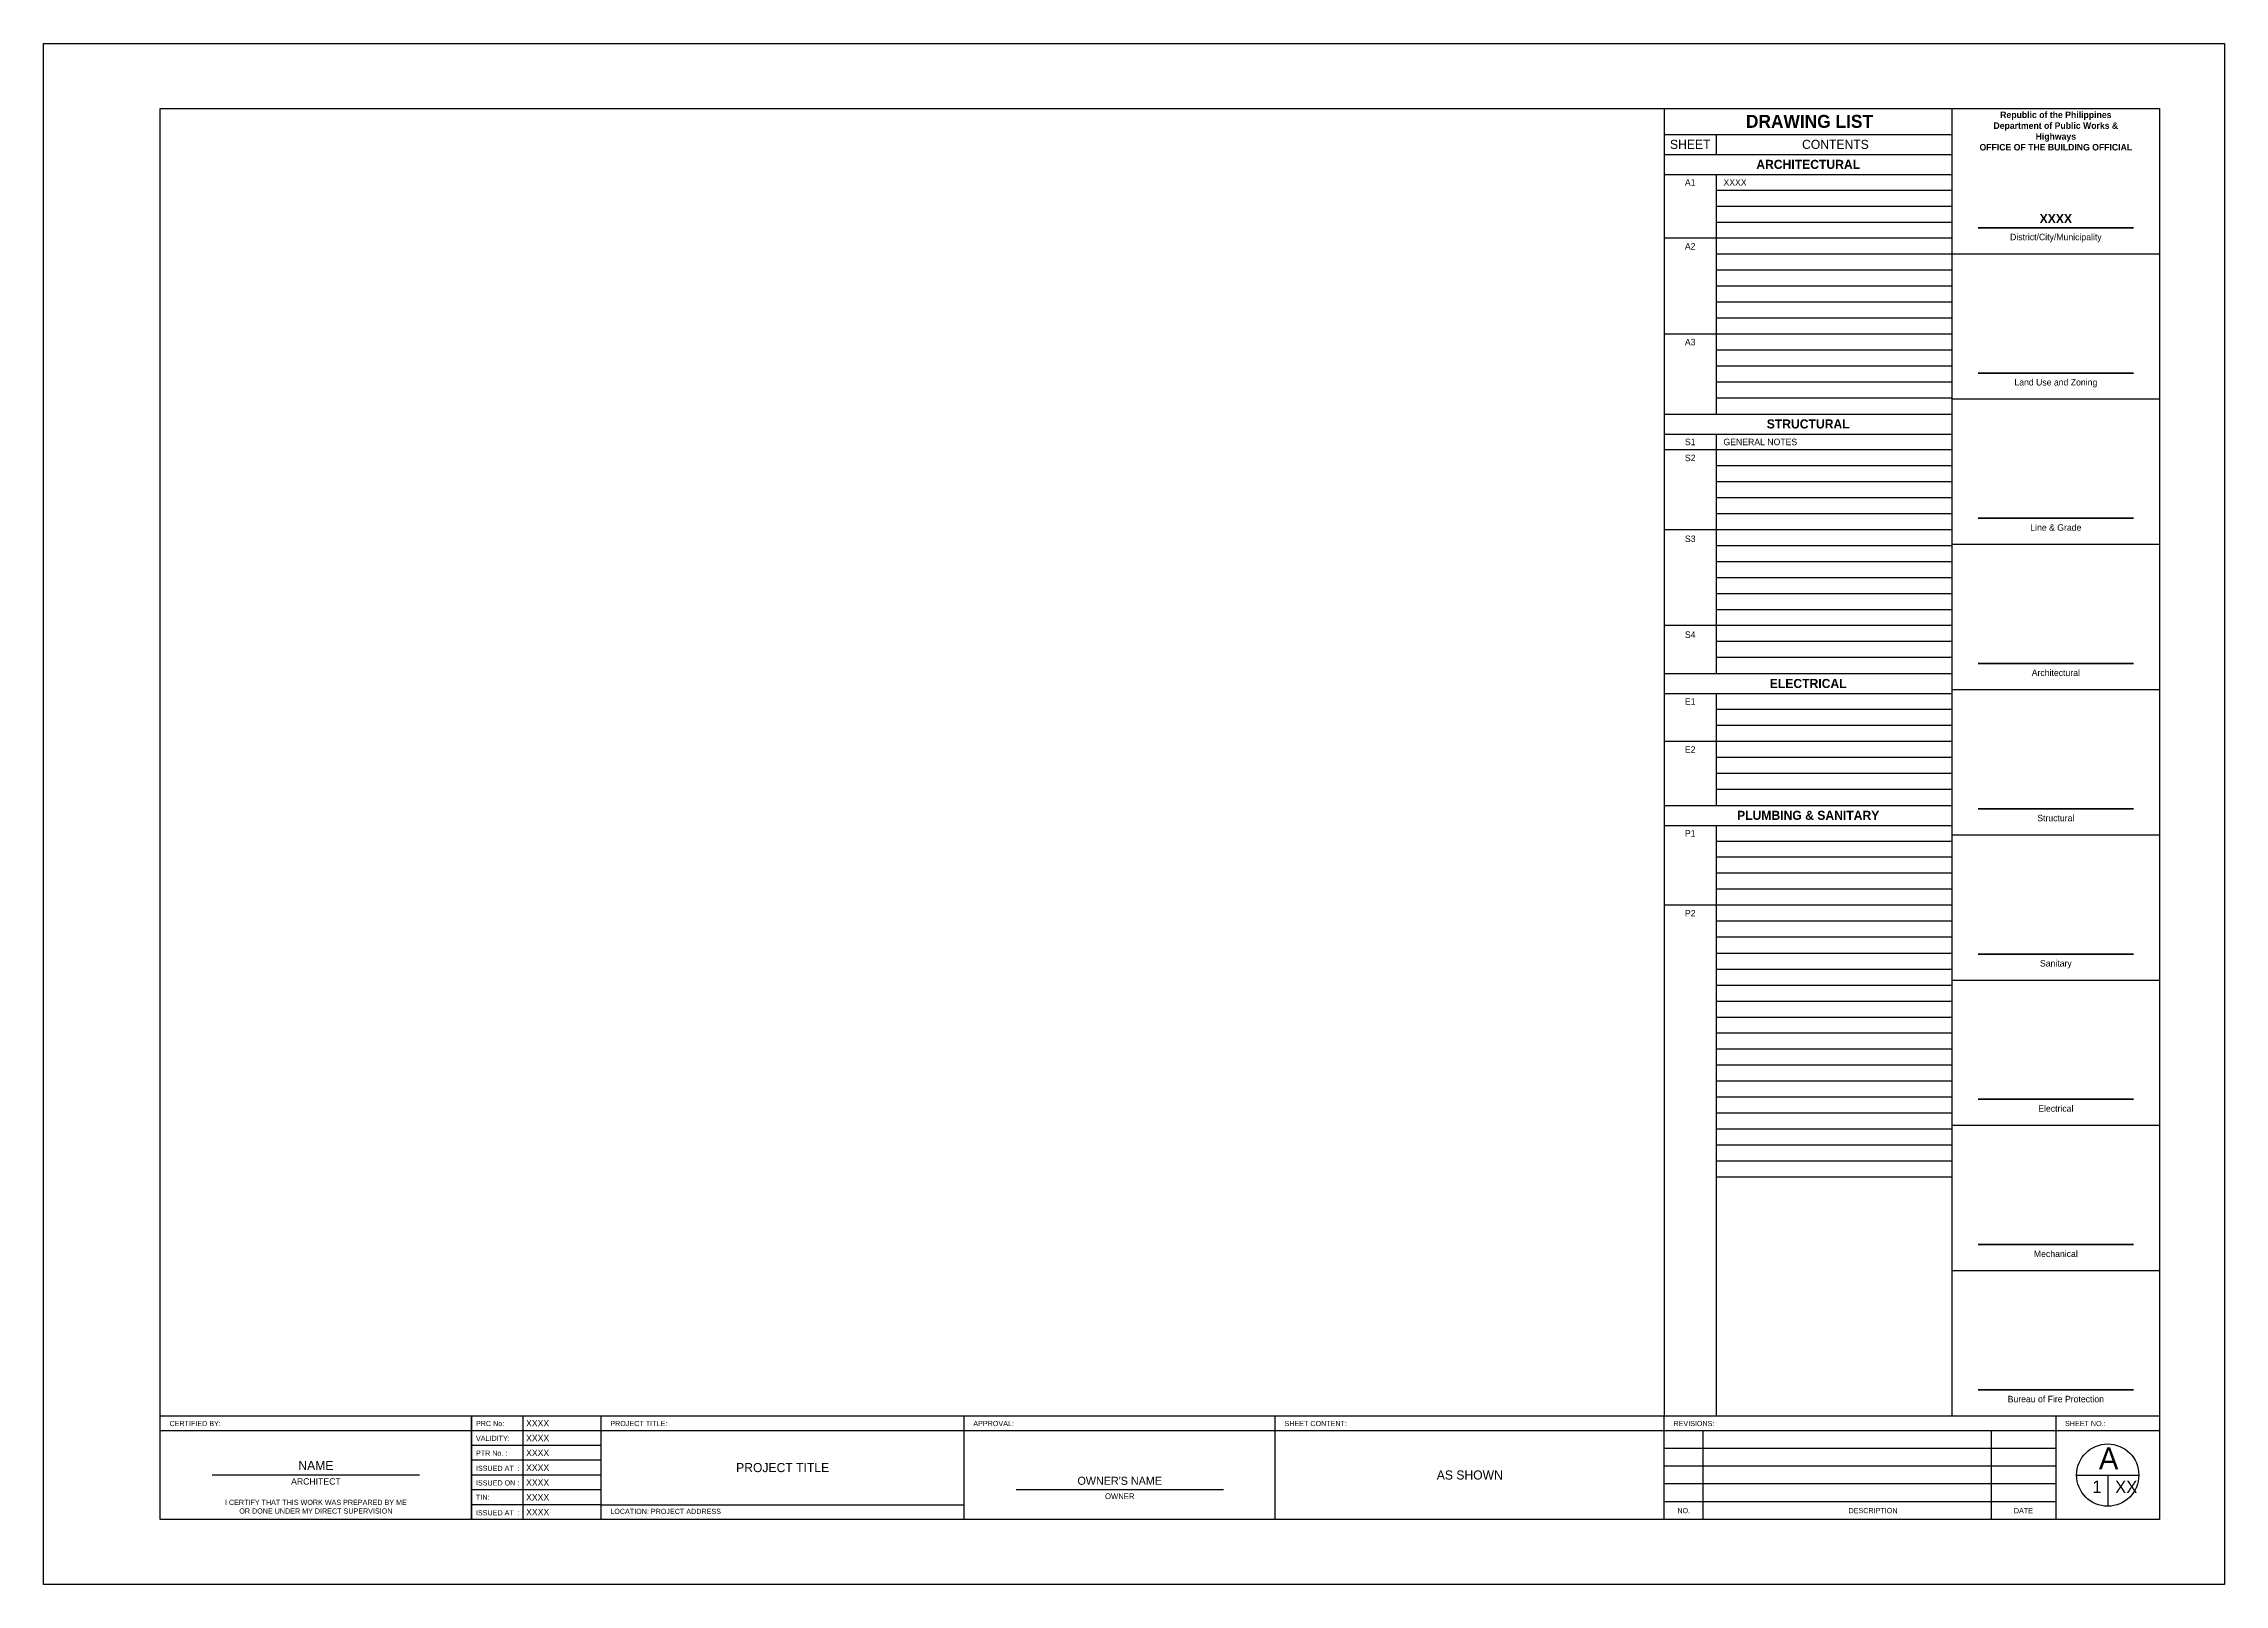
# Paper-space layout 'A1' of a CAD drawing. Header units: millimetres. Extents: x 0 to 841, y 0 to 594.
import ezdxf
from ezdxf.enums import TextEntityAlignment as Align

# ---------------------------------------------------------------- set-up
doc = ezdxf.new("R2010")
doc.units = ezdxf.units.MM
for name, color, linetype in [('G-ANNO-TEXT', 7, 'Continuous'), ('TB-BORDER THIN', 82, 'Continuous'), ('TB-BORDER THK', 152, 'Continuous'), ('TB-TEXT', 240, 'Continuous')]:
    doc.layers.add(name, color=color, linetype=linetype)
doc.styles.add('Century', font='GOTHIC.TTF')

# ---------------------------------------------------------------- blocks, each defined once
blk = doc.blocks.new('Project_Title')
at = {"layer": 'TB-TEXT', "insert": (70, 14.29), "char_height": 3.5, "width": 95.4462, "attachment_point": 5, "style": 'Century'}
blk.add_mtext('PROJECT TITLE', dxfattribs=at)
blk = doc.blocks.new('Project_Owner')
at = {"layer": 'TB-TEXT', "style": 'Century'}
blk.add_text("OWNER'S NAME", height=3.1012, dxfattribs=at).set_placement((60, 13.38), align=Align.CENTER)
blk = doc.blocks.new('Project_Address')
at = {"layer": 'TB-TEXT', "insert": (218.54, 28.12), "char_height": 2, "width": 134.8115, "attachment_point": 4, "style": 'Century'}
blk.add_mtext('LOCATION: PROJECT ADDRESS', dxfattribs=at)
blk = doc.blocks.new('Tblock_A1_Archl')
blk.add_line((796, 42.14), (796, 30.14))
blk.add_lwpolyline([(841, 594), (841, 0), (0, 0), (0, 594)], close=True)
at = {"layer": 'TB-BORDER THIN'}
for p, q in [((45, 59.29), (816, 59.29)), ((640, 25), (640, 59.29)), ((751, 59.29), (751, 25)), ((215, 53.57), (165, 53.57)), ((776, 52.43), (625, 52.43)), ((145, 42.14), (65, 42.14)), ((215, 47.86), (165, 47.86)), ((215, 42.14), (165, 42.14)), ((776, 45.57), (625, 45.57)), ((784, 42.14), (808, 42.14)), ((215, 36.43), (165, 36.43)), ((455, 36.43), (375, 36.43)), ((776, 38.71), (625, 38.71)), ((215, 30.71), (165, 30.71)), ((215, 30.71), (355, 30.71)), ((776, 31.86), (625, 31.86))]:
    blk.add_line(p, q, dxfattribs=at)
blk.add_circle((796, 42.14), 12, dxfattribs=at)
at = {"layer": 'TB-BORDER THK'}
for p, q in [((45, 65), (816, 65)), ((165, 65), (165, 25)), ((165, 25), (165, 65)), ((185, 25), (185, 65)), ((215, 25), (215, 65)), ((355, 25), (355, 65)), ((475, 25), (475, 65)), ((625, 25), (625, 65)), ((776, 65), (776, 25))]:
    blk.add_line(p, q, dxfattribs=at)
blk.add_lwpolyline([(816, 569), (816, 25), (45, 25), (45, 569)], close=True, dxfattribs=at)
for name, p in [('Project_Title', (215, 30.71)), ('Project_Owner', (355, 25)), ('Project_Address', (0, 0))]:
    blk.add_blockref(name, p)
at = {"layer": 'TB-TEXT', "color": 7, "style": 'Century'}
blk.add_text('NAME', height=3.5, dxfattribs=at).set_placement((105, 44.09), align=Align.CENTER)
at = {"layer": 'TB-TEXT', "style": 'Century'}
for s, insert, char_height, width, attachment_point in [('CERTIFIED BY:', (48.54, 62), 2, 22.6493, 4), ('PRC No:', (166.73, 62), 2, 22.6493, 4), ('PROJECT TITLE:', (218.54, 62), 2, 22.6493, 4), ('APPROVAL:', (358.54, 62), 2, 22.6493, 4), ('SHEET CONTENT:', (478.54, 62), 2, 38.9013, 4), ('REVISIONS:', (628.54, 62), 2, 22.6493, 4), ('SHEET NO.:', (779.54, 62), 2, 22.6493, 4), ('VALIDITY:', (166.73, 56.29), 2, 22.6493, 4), ('PTR No. :', (166.73, 50.58), 2, 22.6493, 4), ('ISSUED AT  :', (166.73, 44.73), 2, 22.6493, 4), ('AS SHOWN', (550, 42.14), 3.5, 150, 5), ('TIN:', (166.73, 33.61), 2, 22.6493, 4), ('ISSUED ON :', (166.73, 39.11), 2, 22.6493, 4), ('OWNER', (415, 33.95), 2.215, 70.8835, 5), ('ISSUED AT  :', (166.73, 27.59), 2, 22.6493, 4), ('NO.', (632.5, 28.43), 2, 15, 5), ('DESCRIPTION', (705.5, 28.43), 2, 91, 5), ('DATE', (763.5, 28.43), 2, 25, 5)]:
    blk.add_mtext(s, dxfattribs=dict(at, insert=insert, char_height=char_height, width=width, attachment_point=attachment_point))
at = {"layer": 'TB-TEXT', "color": 7, "style": 'Century'}
for s, insert, char_height, width, attachment_point in [('XXXX', (186.06, 62.14), 2.5, 28.9356, 4), ('XXXX', (186.06, 56.43), 2.5, 28.9356, 4), ('XXXX', (186.06, 50.71), 2.5, 28.9356, 4), ('XXXX', (186.06, 45), 2.5, 28.9356, 4), ('ARCHITECT', (105, 39.67), 2.5, 70.8835, 5), ('XXXX', (186.06, 39.29), 2.5, 28.9356, 4), ('XXXX', (186.06, 33.57), 2.5, 28.9356, 4), ('I CERTIFY THAT THIS WORK WAS PREPARED BY ME \\POR DONE UNDER MY DIRECT SUPERVISION', (105, 29.94), 2, 80, 5), ('XXXX', (186.06, 27.86), 2.5, 28.9356, 4)]:
    blk.add_mtext(s, dxfattribs=dict(at, insert=insert, char_height=char_height, width=width, attachment_point=attachment_point))
at = {"layer": 'TB-TEXT', "ltscale": 0.2, "attachment_point": 1, "style": 'Century'}
for s, insert, char_height in [('A', (792.61, 52.77), 8.4), ('XX', (798.87, 39.97), 4.8)]:
    blk.add_mtext_dynamic_manual_height_columns(s, width=3.3853, gutter_width=5, heights=[0], dxfattribs=dict(at, insert=insert, char_height=char_height))

psp = doc.layouts.new('A1')

# ---------------------------------------------------------------- linework, layer by layer
at = {"layer": 'G-ANNO-TEXT'}
for p, q in [((746, 523), (806, 523)), ((746, 467), (806, 467)), ((746, 411), (806, 411)), ((746, 355), (806, 355)), ((746, 299), (806, 299)), ((746, 243), (806, 243)), ((746, 187), (806, 187)), ((746, 131), (806, 131)), ((746, 75), (806, 75))]:
    psp.add_line(p, q, dxfattribs=at)
at = {"layer": 'TB-BORDER THIN'}
for p, q in [((736, 537.41), (645, 537.41)), ((736, 531.26), (645, 531.26)), ((736, 525.1), (645, 525.1)), ((806, 523), (746, 523)), ((736, 518.94), (625, 518.94)), ((736, 512.79), (645, 512.79)), ((736, 506.63), (645, 506.63)), ((736, 500.47), (645, 500.47)), ((736, 494.31), (645, 494.31)), ((736, 488.16), (645, 488.16)), ((736, 482), (625, 482)), ((736, 475.84), (645, 475.84)), ((736, 469.69), (645, 469.69)), ((736, 463.53), (645, 463.53)), ((806, 467), (746, 467)), ((736, 457.37), (645, 457.37)), ((736, 437.34), (625, 437.34)), ((736, 431.19), (645, 431.19)), ((736, 425.03), (645, 425.03)), ((736, 418.87), (645, 418.87)), ((736, 412.71), (645, 412.71)), ((736, 406.56), (625, 406.56)), ((806, 411), (746, 411)), ((736, 400.4), (645, 400.4)), ((736, 394.24), (645, 394.24)), ((736, 388.09), (645, 388.09)), ((736, 381.93), (645, 381.93)), ((736, 375.77), (645, 375.77)), ((736, 369.61), (625, 369.61)), ((736, 363.46), (645, 363.46)), ((736, 357.3), (645, 357.3)), ((806, 355), (746, 355)), ((736, 337.27), (645, 337.27)), ((736, 331.11), (645, 331.11)), ((736, 324.96), (625, 324.96)), ((736, 318.8), (645, 318.8)), ((736, 312.64), (645, 312.64)), ((736, 306.49), (645, 306.49)), ((806, 299), (746, 299)), ((736, 286.46), (645, 286.46)), ((736, 280.3), (645, 280.3)), ((736, 274.14), (645, 274.14)), ((736, 261.83), (625, 261.83)), ((736, 267.99), (645, 267.99)), ((736, 255.67), (645, 255.67)), ((736, 249.51), (645, 249.51)), ((645, 243.36), (736, 243.36)), ((645, 237.2), (736, 237.2)), ((806, 243), (746, 243)), ((645, 231.04), (736, 231.04)), ((645, 224.89), (736, 224.89)), ((645, 218.73), (736, 218.73)), ((645, 212.57), (736, 212.57)), ((645, 206.41), (736, 206.41)), ((645, 200.26), (736, 200.26)), ((645, 194.1), (736, 194.1)), ((645, 187.94), (736, 187.94)), ((806, 187), (746, 187)), ((645, 181.79), (736, 181.79)), ((645, 175.63), (736, 175.63)), ((645, 169.47), (736, 169.47)), ((645, 163.31), (736, 163.31)), ((645, 157.16), (736, 157.16)), ((806, 131), (746, 131)), ((806, 75), (746, 75))]:
    psp.add_line(p, q, dxfattribs=at)
at = {"layer": 'TB-BORDER THK'}
for p, q in [((625, 569), (625, 65)), ((736, 65), (736, 569)), ((625, 559), (736, 559)), ((645, 559), (645, 551.29)), ((625, 551.29), (736, 551.29)), ((625, 543.57), (736, 543.57)), ((645, 543.57), (645, 451.21)), ((736, 513), (816, 513)), ((736, 457), (816, 457)), ((625, 451.21), (736, 451.21)), ((625, 443.5), (736, 443.5)), ((645, 443.5), (645, 351.14)), ((736, 401), (816, 401)), ((625, 351.14), (736, 351.14)), ((736, 345), (816, 345)), ((625, 343.43), (736, 343.43)), ((645, 343.43), (645, 300.33)), ((625, 300.33), (736, 300.33)), ((625, 292.61), (736, 292.61)), ((645, 292.61), (645, 65)), ((736, 289), (816, 289)), ((736, 233), (816, 233)), ((736, 177), (816, 177)), ((736, 121), (816, 121))]:
    psp.add_line(p, q, dxfattribs=at)
at = {"layer": 'TB-BORDER THK', "color": 8}
psp.add_line((736, 369.61), (645, 369.61), dxfattribs=at)

# ---------------------------------------------------------------- block references
psp.add_blockref('Tblock_A1_Archl', (0, 0))

# ---------------------------------------------------------------- texts
at = {"attachment_point": 5, "style": 'Century'}
for s, insert, char_height, width in [('{\\fCentury Gothic|b1|i0|c0|p34;DRAWING LIST}', (681, 564), 5, 110), ('\\pxqc;SHEET', (635, 555.14), 3.5, 110), ('\\pxqc;CONTENTS', (691, 555.14), 3.5, 110), ('\\pxqc;{\\fCentury Gothic|b1|i0|c0|p34;ARCHITECTURAL}', (680.5, 547.43), 3.5, 111), ('\\pxqc;A1', (635, 540.49), 2.5, 20), ('{\\fCentury Gothic|b1|i0|c0|p34;XXXX}', (776, 526.55), 3.5, 80), ('A2', (635, 515.86), 2.5, 20), ('\\pxqc;A3', (635, 478.92), 2.5, 20), ('\\pxqc;{\\fCentury Gothic|b1|i0|c0|p34;STRUCTURAL}', (680.5, 447.36), 3.5, 111), ('\\pxqc;S1', (635, 440.42), 2.5, 20), ('\\pxqc;S2', (635, 434.26), 2.5, 20), ('\\pxqc;S3', (635, 403.08), 2.5, 20), ('\\pxqc;S4', (635, 366.13), 2.5, 20), ('\\pxqc;{\\fCentury Gothic|b1|i0|c0|p34;ELECTRICAL}', (680.5, 347.29), 3.5, 111), ('\\pxqc;E1', (635, 340.35), 2.5, 20), ('\\pxqc;E2', (635, 321.88), 2.5, 20), ('\\pxqc;{\\fCentury Gothic|b1|i0|c0|p34;PLUMBING & SANITARY}', (680.5, 296.47), 3.5, 111), ('\\pxqc;P1', (635, 289.54), 2.5, 20), ('\\pxqc;P2', (635, 258.75), 2.5, 20)]:
    psp.add_mtext(s, dxfattribs=dict(at, insert=insert, char_height=char_height, width=width))
at = {"color": 1, "char_height": 2.5, "width": 88.1747, "attachment_point": 4, "style": 'Century'}
for s, insert in [('XXXX', (647.83, 540.49)), ('GENERAL NOTES', (647.83, 440.42))]:
    psp.add_mtext(s, dxfattribs=dict(at, insert=insert))
at = {"layer": 'TB-TEXT', "style": 'Century'}
for s, p in [('District/City/Municipality', (776, 518.2)), ('Land Use and Zoning', (776, 462.2)), ('Line & Grade', (776, 406.2)), ('Architectural', (776, 350.2)), ('Structural', (776, 294.2)), ('Sanitary', (776, 238.2)), ('Electrical', (776, 182.2)), ('Mechanical', (776, 126.2)), ('Bureau of Fire Protection', (776, 70.2))]:
    psp.add_text(s, height=2.5, dxfattribs=at).set_placement(p, align=Align.CENTER)
at = {"layer": 'TB-TEXT', "insert": (776, 560.29), "char_height": 2.5, "width": 60, "attachment_point": 5, "style": 'Century'}
psp.add_mtext('\\pxqc;{\\fCentury Gothic|b1|i0|c0|p34;Republic of the Philippines\\PDepartment of Public Works & Highways\\POFFICE OF THE BUILDING OFFICIAL}', dxfattribs=at)
at = {"layer": 'TB-TEXT', "ltscale": 0.2, "insert": (790.07, 40.03), "char_height": 4.8, "attachment_point": 1, "style": 'Century'}
psp.add_mtext_dynamic_manual_height_columns('1', width=3.3853, gutter_width=5, heights=[0], dxfattribs=at)

doc.saveas('drawing.dxf')
